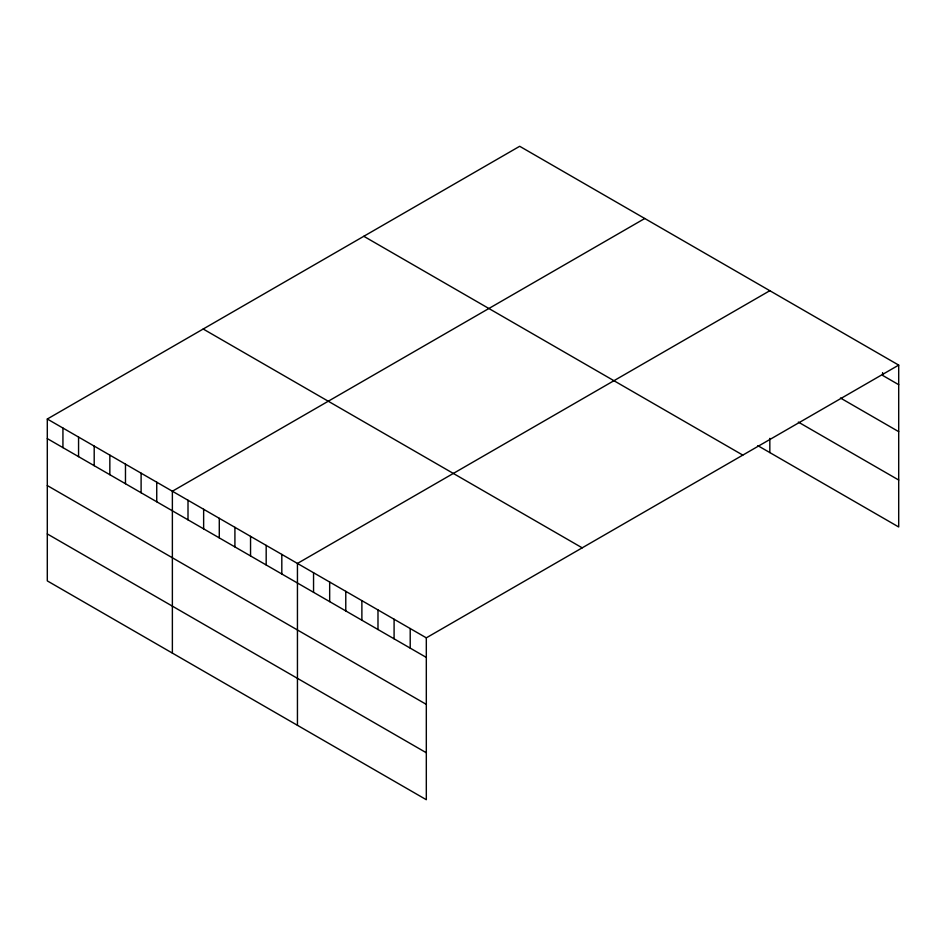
<?xml version="1.0" encoding="UTF-8"?>
<svg xmlns="http://www.w3.org/2000/svg" width="946" height="946" viewBox="0 0 946 946"><rect width="100%" height="100%" fill="white"/><g stroke="black" fill="none" stroke-linecap="round" stroke-linejoin="round"><path stroke-width="1.42" d="M898.7 365.109L426.315 637.841L426.315 799.713L47.3 580.891L47.3 419.019L519.685 146.287L898.7 365.109L898.7 526.981L757.805 445.637M644.758 218.502L172.373 491.234L172.373 653.107M769.831 290.706L297.446 563.438L297.446 725.31M898.7 384.691L882.594 375.385L882.594 372.594M840.462 398.018L898.7 431.648M798.329 422.082L898.7 480.024M363.796 236.287L742.811 455.109M203.189 329.019L582.204 547.84M47.3 419.019L426.315 637.841M47.3 438.601L426.315 657.423M47.3 485.558L426.315 704.38M47.3 533.934L426.315 752.756M769.831 438.353L769.831 452.578M410.209 628.534L410.209 648.116M394.092 619.24L394.092 638.822M377.986 609.933L377.986 629.516M361.88 600.639L361.88 620.221M345.775 591.345L345.775 610.915M329.669 582.038L329.669 601.621M313.552 572.744L313.552 592.314M281.813 554.415L281.813 573.997M266.181 545.393L266.181 564.963M250.548 536.358L250.548 555.941M234.915 527.336L234.915 546.918M219.283 518.313L219.283 537.884M203.638 509.279L203.638 528.861M188.006 500.257L188.006 519.839M156.74 482.2L156.74 501.782M141.108 473.177L141.108 492.76M125.475 464.155L125.475 483.725M109.842 455.121L109.842 474.703M94.198 446.098L94.198 465.68M78.565 437.076L78.565 456.646M62.933 428.041L62.933 447.624"/></g></svg>
